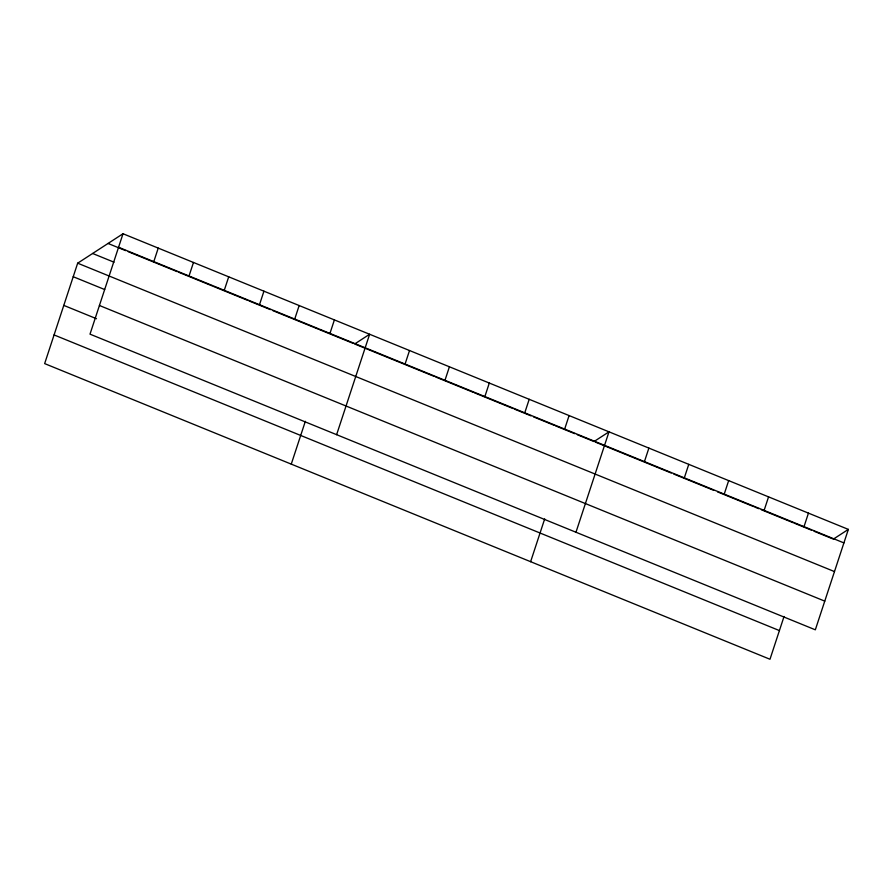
<?xml version="1.0" encoding="UTF-8"?>
<svg xmlns="http://www.w3.org/2000/svg" width="893" height="893" viewBox="0 0 893 893"><rect width="100%" height="100%" fill="white"/><g stroke="black" fill="none" stroke-linecap="round" stroke-linejoin="round"><path stroke-width="1.34" d="M123.011 233.743L90.003 334.149L815.331 629.811L848.35 529.393L123.011 233.743L77.669 263.189L44.65 363.607L769.989 659.257L784.054 616.46M153.797 261.627L158.24 248.098M189.026 275.982L193.48 262.464M224.255 290.348L228.708 276.819M259.495 304.703L263.937 291.185M294.723 319.069L299.166 305.54M329.952 333.424L334.395 319.906M291.263 464.126L305.339 421.329M336.616 434.679L369.624 334.261L354.666 343.984L434.444 376.5M405.076 364.043L409.519 350.525M444.971 380.306L449.413 366.789M484.866 396.57L489.308 383.041M524.76 412.823L529.203 399.305M564.655 429.086L569.098 415.569M530.621 561.697L544.697 518.889M575.974 532.239L608.993 431.832L594.024 441.544L577.291 434.724M644.433 461.614L648.887 448.085M684.328 477.867L688.771 464.349M724.223 494.13L728.666 480.613M764.118 510.394L768.56 496.865M804.013 526.658L808.455 513.129M848.35 529.393L833.381 539.115L814.081 531.246M118.568 247.261L843.907 542.911M108.053 243.465L125.667 250.643M128.179 251.67L177.249 271.673M178.511 272.175L212.478 286.028M213.74 286.541L247.718 300.383M248.968 300.896L270.356 309.614M272.878 310.641L318.176 329.104M319.437 329.617L353.405 343.47M435.739 377.025L473.056 392.239M474.339 392.764L512.95 408.503M514.234 409.027L530.967 415.848M533.545 416.897L554.129 425.291M555.413 425.816L574.724 433.674M595.307 442.068L671.235 473.022M673.813 474.071L713.708 490.324M717.57 491.898L753.603 506.588M754.886 507.112L758.749 508.686M761.316 509.736L793.486 522.851M794.781 523.376L811.503 530.196M92.626 253.478L114.025 262.196M77.669 263.189L834.475 571.587M73.215 276.718L104.671 289.533M99.424 305.484L824.764 601.134M63.794 305.395L96.5 318.723M54.082 334.931L779.41 630.581"/></g></svg>
